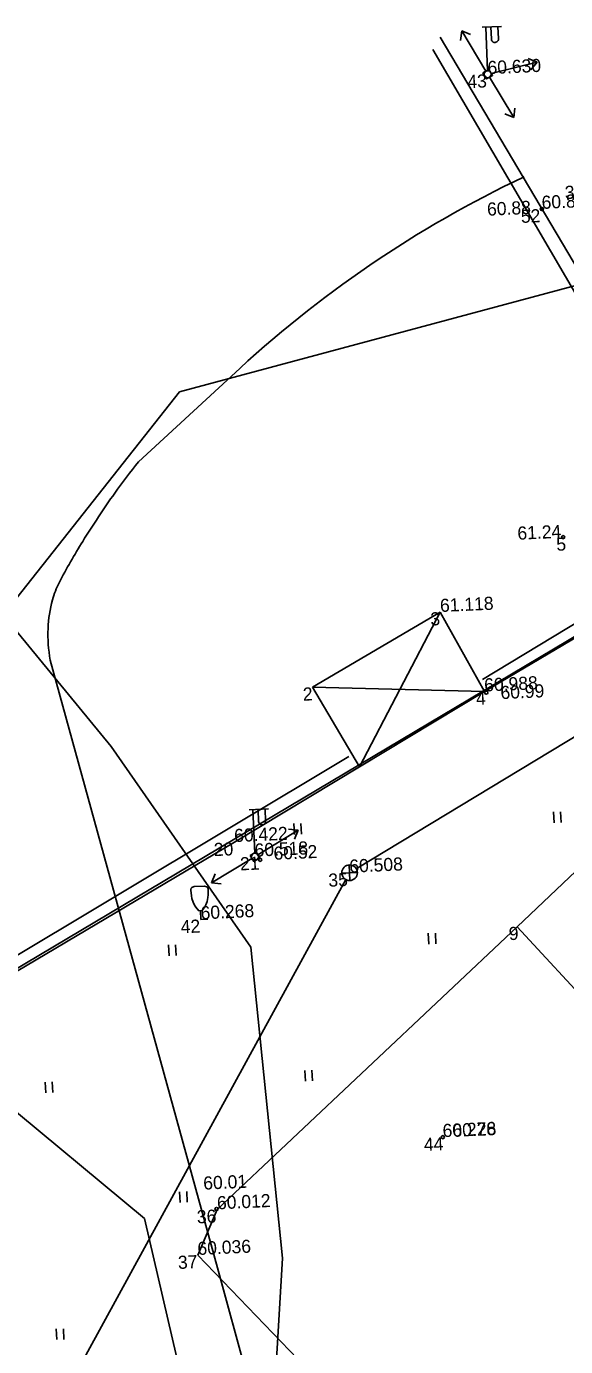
# Model space of a CAD drawing. Extents: x 641493 to 641754, y 6456801 to 6457062.
# Drawn here: x 641561.1 to 641592, y 6456981.6 to 6457057.2 of the extents above; entities that cross this region are included whole.
import ezdxf

# ---------------------------------------------------------------- set-up
doc = ezdxf.new("R2010")
doc.units = 0
for name, color, linetype in [('Level 1', 7, 'Continuous'), ('Level 10', 7, 'Continuous'), ('Level 11', 7, 'Continuous'), ('Level 12', 7, 'Continuous'), ('Level 14', 7, 'Continuous'), ('Level 15', 7, 'Continuous'), ('Level 16', 7, 'Continuous'), ('Level 20', 7, 'Continuous'), ('Level 21', 7, 'Continuous'), ('Level 28', 7, 'Continuous'), ('Level 33', 7, 'Continuous'), ('Level 4', 7, 'Continuous'), ('Level 40', 7, 'Continuous'), ('Level 41', 7, 'Continuous'), ('Level 59', 7, 'Continuous'), ('Level 62', 7, 'Continuous'), ('Level 63', 7, 'Continuous')]:
    doc.layers.add(name, color=color, linetype=linetype)

# ---------------------------------------------------------------- blocks, each defined once
blk = doc.blocks.new('MUMM')
at = {"layer": 'Level 59'}
blk.add_circle((0, 0), 90.9, dxfattribs=at)

msp = doc.modelspace()

# ---------------------------------------------------------------- linework, layer by layer
at = {"layer": 'Level 1'}
for p, q in [((641577.47, 6457019.327), (641584.783, 6457023.636)), ((641584.783, 6457023.636), (641580.156, 6457014.769)), ((641584.783, 6457023.636), (641587.313, 6457019.081)), ((641580.156, 6457014.769), (641577.47, 6457019.327)), ((641577.47, 6457019.327), (641587.313, 6457019.081)), ((641597.89, 6457013.883), (641589.186, 6457005.612)), ((641589.186, 6457005.612), (641603.163, 6456990.438))]:
    msp.add_line(p, q, dxfattribs=at)
at = {"layer": 'Level 10'}
for p, q in [((641598.3, 6457031.951), (641584.351, 6457055.86)), ((641587.198, 6457019.772), (641593.999, 6457023.886)), ((641516.316, 6456977.472), (641579.548, 6457015.365)), ((641570.697, 6457007.917), (641571.296, 6457007.944)), ((641570.959, 6457006.528), (641571.159, 6457006.536)), ((641571.081, 6457006.033), (641571.059, 6457006.532)), ((641571.081, 6457006.033), (641571.481, 6457006.05))]:
    msp.add_line(p, q, dxfattribs=at)
for points in [[(641570.959, 6457006.528), (641570.791, 6457006.733), (641570.722, 6457006.842), (641570.637, 6457007.014), (641570.566, 6457007.236), (641570.535, 6457007.391), (641570.506, 6457007.708), (641570.506, 6457007.75), (641570.532, 6457007.823), (641570.571, 6457007.861), (641570.697, 6457007.917)], [(641571.159, 6457006.536), (641571.308, 6457006.756), (641571.367, 6457006.871), (641571.436, 6457007.049), (641571.487, 6457007.277), (641571.504, 6457007.434), (641571.505, 6457007.753), (641571.501, 6457007.794), (641571.468, 6457007.865), (641571.426, 6457007.9), (641571.296, 6457007.944)]]:
    msp.add_lwpolyline(points, dxfattribs=at)
at = {"layer": 'Level 11'}
for p, q in [((641587.182, 6457057.127), (641588.281, 6457057.176)), ((641587.382, 6457057.136), (641587.493, 6457054.639)), ((641587.681, 6457057.149), (641587.713, 6457056.45)), ((641588.081, 6457057.167), (641588.112, 6457056.468)), ((641573.851, 6457012.312), (641574.95, 6457012.361)), ((641574.051, 6457012.321), (641574.162, 6457009.824)), ((641574.35, 6457012.334), (641574.382, 6457011.635)), ((641574.75, 6457012.352), (641574.781, 6457011.653))]:
    msp.add_line(p, q, dxfattribs=at)
for centre in [(641587.502, 6457054.439), (641574.171, 6457009.624)]:
    msp.add_circle(centre, 0.2, dxfattribs=at)
for centre in [(641587.912, 6457056.459), (641574.581, 6457011.644)]:
    msp.add_arc(centre, 0.2, 182.50333, 2.62472, dxfattribs=at)
at = {"layer": 'Level 12'}
for p, q in [((641585.95, 6457056.377), (641586.008, 6457056.924)), ((641587.399, 6457054.61), (641586.008, 6457056.924)), ((641586.008, 6457056.924), (641586.518, 6457056.718)), ((641587.697, 6457054.486), (641590.32, 6457055.123)), ((641589.815, 6457055.341), (641590.32, 6457055.123)), ((641590.32, 6457055.123), (641589.972, 6457054.698)), ((641587.606, 6457054.268), (641588.997, 6457051.954)), ((641588.997, 6457051.954), (641588.487, 6457052.16)), ((641589.055, 6457052.501), (641588.997, 6457051.954)), ((641574.342, 6457009.728), (641576.645, 6457011.137)), ((641576.098, 6457011.191), (641576.645, 6457011.137)), ((641576.645, 6457011.137), (641576.443, 6457010.626)), ((641574, 6457009.521), (641571.687, 6457008.129)), ((641571.687, 6457008.129), (641571.892, 6457008.639)), ((641572.234, 6457008.072), (641571.687, 6457008.129))]:
    msp.add_line(p, q, dxfattribs=at)
for points in [[(641587.228, 6457054.508), (641587.571, 6457054.713), (641587.777, 6457054.37), (641587.433, 6457054.165)], [(641573.897, 6457009.693), (641574.24, 6457009.898), (641574.446, 6457009.555), (641574.102, 6457009.35)]]:
    msp.add_lwpolyline(points, close=True, dxfattribs=at)
at = {"layer": 'Level 14'}
for p, q in [((641579.977, 6457008.937), (641599.861, 6457020.971)), ((641579.377, 6457008.309), (641562.332, 6456977.112))]:
    msp.add_line(p, q, dxfattribs=at)
at = {"layer": 'Level 15'}
for p, q in [((641598.934, 6457044.066), (641569.855, 6457036.24)), ((641569.855, 6457036.24), (641530.762, 6456986.786))]:
    msp.add_line(p, q, dxfattribs=at)
at = {"layer": 'Level 16'}
for p, q in [((641539.347, 6457012.558), (641567.853, 6456988.909)), ((641567.853, 6456988.909), (641575.285, 6456956.781))]:
    msp.add_line(p, q, dxfattribs=at)
at = {"layer": 'Level 20'}
for p, q in [((641572.836, 6457037.151), (641567.518, 6457032.237)), ((641572.039, 6456986.078), (641562.452, 6457020.882)), ((641579.041, 6456960.302), (641572.039, 6456986.078))]:
    msp.add_line(p, q, dxfattribs=at)
for centre, radius, start, end in [((641617.411, 6456989.714), 65.093, 115.3168, 133.21826), ((641588.861, 6457014.478), 27.765, 140.23619, 144.87978), ((641615.591, 6456995.677), 60.444, 144.87978, 148.02652), ((641592.852, 6457009.871), 33.639, 148.02652, 152.67011), ((641567.457, 6457022.996), 5.053, 152.67011, 164.66969), ((641569.572, 6457022.416), 7.246, 164.66969, 177.80839), ((641571.005, 6457022.361), 8.68, 177.80839, 189.80797)]:
    msp.add_arc(centre, radius, start, end, dxfattribs=at)
at = {"layer": 'Level 21'}
for p, q in [((641565.95, 6457015.943), (641558.162, 6457025.406)), ((641573.933, 6457004.444), (641565.95, 6457015.943)), ((641575.744, 6456986.636), (641573.933, 6457004.444)), ((641574.381, 6456962.57), (641575.744, 6456986.636))]:
    msp.add_line(p, q, dxfattribs=at)
at = {"layer": 'Level 28'}
for p, q in [((641584.773, 6457056.553), (641599.215, 6457032.185)), ((641594.587, 6457023.396), (641587.313, 6457019.081)), ((641573, 6457010.457), (641580.156, 6457014.769)), ((641553.333, 6456998.796), (641573, 6457010.457)), ((641589.186, 6457005.612), (641572.018, 6456989.424)), ((641572.018, 6456989.424), (641570.9, 6456986.811)), ((641570.9, 6456986.811), (641588.167, 6456968.852))]:
    msp.add_line(p, q, dxfattribs=at)
at = {"layer": 'Level 33'}
msp.add_line((641580.156, 6457014.769), (641587.313, 6457019.081), dxfattribs=at)
at = {"layer": 'Level 4'}
for q in [(641579.572, 6457009.153), (641579.143, 6457008.684), (641580.042, 6457008.724), (641579.613, 6457008.254)]:
    msp.add_line((641579.592, 6457008.704), q, dxfattribs=at)
msp.add_circle((641579.592, 6457008.704), 0.45, dxfattribs=at)
at = {"layer": 'Level 40'}
msp.add_line((641516.216, 6456976.821), (641603.499, 6457028.792), dxfattribs=at)
at = {"layer": 'Level 41'}
for p, q in [((641591.266, 6457012.185), (641591.294, 6457011.566)), ((641591.672, 6457012.192), (641591.699, 6457011.584)), ((641576.401, 6457011.52), (641576.429, 6457010.9)), ((641576.807, 6457011.526), (641576.834, 6457010.918)), ((641584.095, 6457005.238), (641584.122, 6457004.619)), ((641584.5, 6457005.245), (641584.528, 6457004.637)), ((641569.229, 6457004.572), (641569.257, 6457003.953)), ((641569.635, 6457004.579), (641569.662, 6457003.971)), ((641577.034, 6456997.384), (641577.062, 6456996.764)), ((641577.44, 6456997.391), (641577.467, 6456996.783)), ((641562.169, 6456996.718), (641562.197, 6456996.099)), ((641562.574, 6456996.725), (641562.602, 6456996.117)), ((641569.862, 6456990.437), (641569.89, 6456989.817)), ((641570.268, 6456990.443), (641570.295, 6456989.835)), ((641562.802, 6456982.582), (641562.83, 6456981.963)), ((641563.207, 6456982.589), (641563.235, 6456981.981))]:
    msp.add_line(p, q, dxfattribs=at)
at = {"layer": 'Level 59'}
for centre in [(641584.931, 6456993.559), (641571.973, 6456989.441)]:
    msp.add_circle(centre, 0.0909, dxfattribs=at)

# ---------------------------------------------------------------- block references
at = {"layer": 'Level 59', "xscale": 0.0009999000664682738, "yscale": 0.0009999000664682736, "rotation": 2.564021943946727}
for p in [(641590.599, 6457046.721), (641591.817, 6457027.924), (641587.415, 6457019.016), (641574.474, 6457009.441)]:
    msp.add_blockref('MUMM', p, dxfattribs=at)

# ---------------------------------------------------------------- texts
at = {"layer": 'Level 59'}
for s, p in [('60.88', (641587.477, 6457046.332)), ('61.24', (641589.215, 6457027.774)), ('60.99', (641588.245, 6457018.646)), ('60.52', (641575.253, 6457009.441)), ('60.28', (641585.496, 6456993.572)), ('60.01', (641571.232, 6456990.552))]:
    msp.add_text(s, height=0.7499, rotation=2.56402, dxfattribs=at).set_placement(p)
at = {"layer": 'Level 62'}
for s, height, p in [('43', 0.7499, (641586.35, 6457053.637)), ('36', 0.7499, (641591.927, 6457047.287)), ('52', 0.7499, (641589.412, 6457045.918)), ('5', 0.75, (641591.443, 6457027.139)), ('3', 0.75, (641584.233, 6457022.861)), ('2', 0.75, (641576.932, 6457018.553)), ('4', 0.75, (641586.845, 6457018.309)), ('20', 0.7499, (641571.836, 6457009.655)), ('21', 0.7499, (641573.338, 6457008.836)), ('35', 0.7499, (641578.393, 6457007.899)), ('42', 0.7499, (641569.941, 6457005.231)), ('9', 0.75, (641588.719, 6457004.841)), ('44', 0.7499, (641583.861, 6456992.76)), ('36', 0.7499, (641570.866, 6456988.621)), ('37', 0.7499, (641569.783, 6456986.01))]:
    msp.add_text(s, height=height, rotation=2.56402, dxfattribs=at).set_placement(p)
at = {"layer": 'Level 63'}
for s, p in [('60.630', (641587.502, 6457054.439)), ('60.875', (641590.599, 6457046.721)), ('61.118', (641584.783, 6457023.636)), ('60.988', (641587.313, 6457019.081)), ('60.422', (641573, 6457010.457)), ('60.518', (641574.171, 6457009.624)), ('60.508', (641579.592, 6457008.704)), ('60.268', (641571.081, 6457006.033)), ('60.276', (641584.931, 6456993.559)), ('60.012', (641572.018, 6456989.424)), ('60.036', (641570.9, 6456986.811))]:
    msp.add_text(s, height=0.7499, rotation=2.56402, dxfattribs=at).set_placement(p)

doc.saveas('drawing.dxf')
